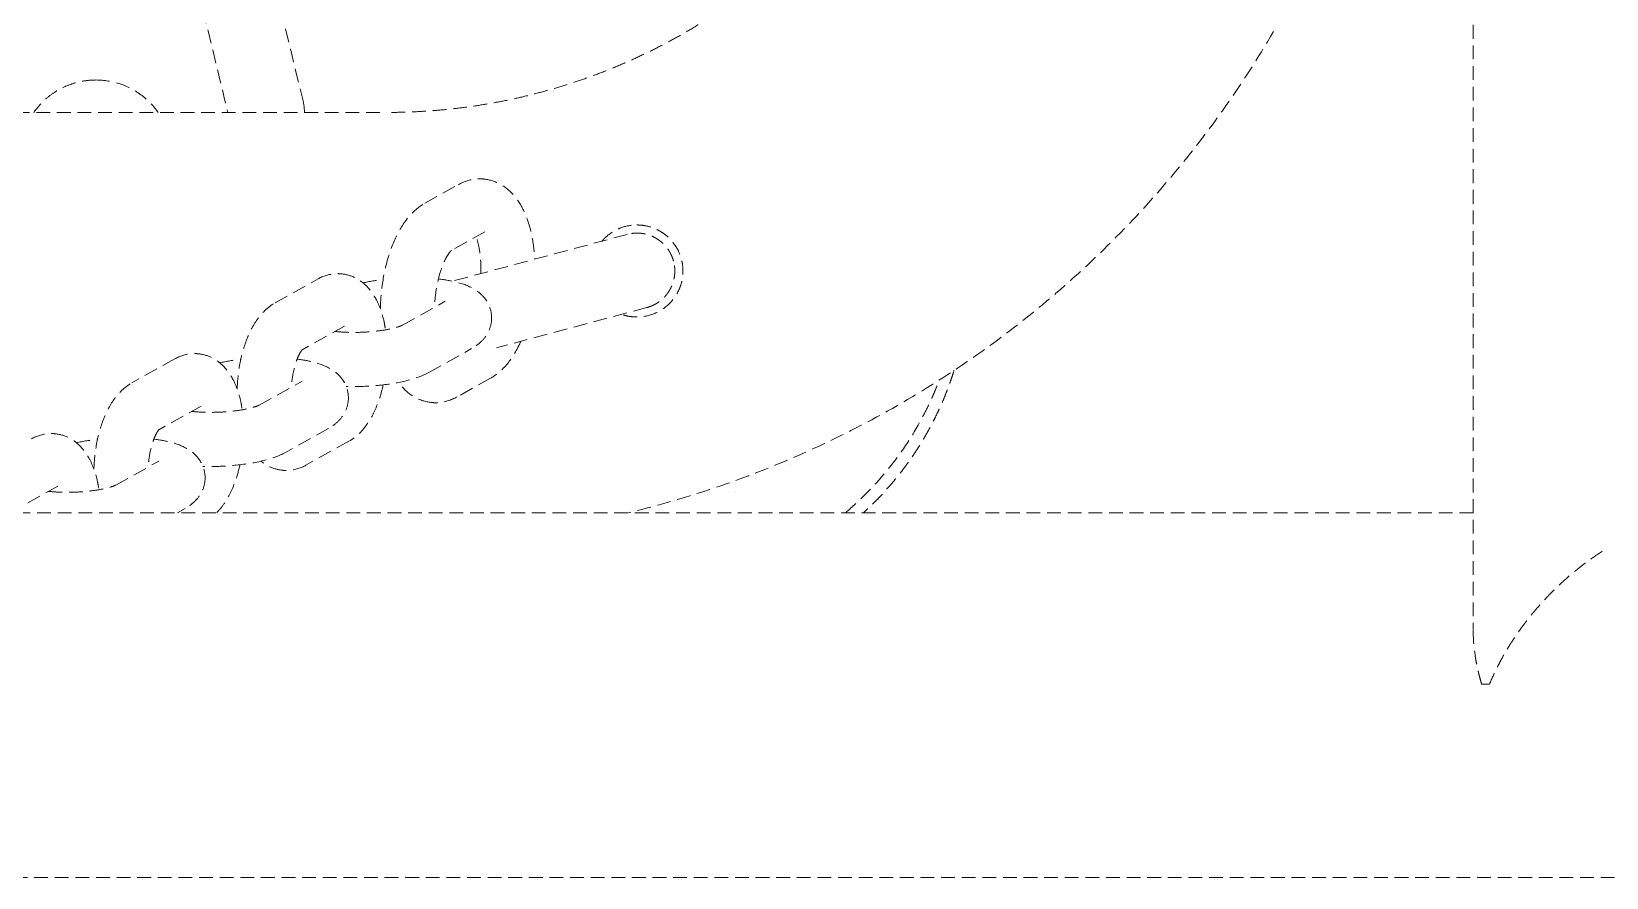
# Model space of a CAD drawing. Header units: millimetres. Extents: x -4151 to 3726, y -2931 to 1353.
# Drawn here: x -208.3 to -62.8, y -396.7 to -318.5 of the extents above; entities that cross this region are included whole.
import ezdxf

# ---------------------------------------------------------------- set-up
doc = ezdxf.new("R2010")
doc.units = ezdxf.units.MM
doc.linetypes.add('HIDDEN', pattern=[1.905, 1.27, -0.635])
doc.layers.add('DIKOM_ОБЪЕКТ', color=7, linetype='Continuous')

msp = doc.modelspace()

# ---------------------------------------------------------------- linework, layer by layer
at = {"layer": 'DIKOM_ОБЪЕКТ', "color": 7, "linetype": 'HIDDEN', "lineweight": 15, "extrusion": (1, -3.44509e-16, -2.22045e-16)}
for p, q in [((-287.89, -325.982), (-175.486, -325.982)), ((-171.969, -334.374), (-168.879, -332.65)), ((-166.444, -337.017), (-169.517, -338.731)), ((-153.275, -337.247), (-169.417, -341.573)), ((-185.816, -343.576), (-181.843, -341.361)), ((-174.053, -345.636), (-170.081, -343.421)), ((-151.464, -344.009), (-165.354, -347.731)), ((-179.408, -345.728), (-183.307, -347.902)), ((-171.618, -350.003), (-167.646, -347.788)), ((-195.085, -348.745), (-199.058, -350.961)), ((-187.296, -353.021), (-183.323, -350.806)), ((-165.908, -350.54), (-168.998, -352.263)), ((-192.65, -353.112), (-196.549, -355.287)), ((-180.888, -355.172), (-184.86, -357.388)), ((-178.987, -356.353), (-182.96, -358.568)), ((-200.538, -360.406), (-196.565, -358.19)), ((-205.892, -360.497), (-209.792, -362.671)), ((-75.086, -362.955), (-221.39, -362.955)), ((-194.13, -362.557), (-194.843, -362.955)), ((-41.068, -396.655), (-221.39, -396.655))]:
    msp.add_line(p, q, dxfattribs=at)
at = {"layer": 'DIKOM_ОБЪЕКТ', "color": 7, "linetype": 'HIDDEN', "lineweight": 15}
for points, degree in [([(-75.086, 82.15), (-75.086, -373.759)], 1), ([(-93.536, -318.506), (-93.536, -318.506), (-93.536, -318.506), (-93.536, -318.506)], 3), ([(-202.367, -322.985), (-202.368, -322.985), (-202.37, -322.985), (-202.371, -322.985)], 3), ([(-183.202, -325.039), (-183.128, -325.346), (-183.099, -325.666), (-183.111, -325.982)], 3), ([(-177.685, -341.731), (-177.111, -341.598), (-176.482, -341.49), (-175.83, -341.41)], 3), ([(-190.927, -349.115), (-190.326, -348.976), (-189.666, -348.865), (-188.981, -348.784)], 3), ([(-204.169, -356.5), (-203.569, -356.361), (-202.908, -356.249), (-202.223, -356.168)], 3), ([(-138.169, -358.53), (-138.169, -358.53), (-138.169, -358.53), (-138.169, -358.53)], 3), ([(-143.249, -361.062), (-143.249, -361.062), (-143.249, -361.062), (-143.249, -361.062)], 3), ([(-73.578, -378.805), (-73.854, -378.805), (-74.093, -378.805), (-74.296, -378.805)], 3)]:
    msp.add_open_spline(points, degree=degree, dxfattribs=at)
for points, knots in [([(-188.865, -301.577), (-188.083, -304.818), (-187.3, -308.058), (-185.412, -315.878), (-184.31, -320.459), (-183.202, -325.039)], [0, 0, 0, 0, 10.0000001, 10.0000001, 24.1355688, 24.1355688, 24.1355688, 24.1355688]), ([(-195.602, -303.532), (-194.992, -306.051), (-193.773, -311.117), (-191.965, -318.603), (-190.764, -323.579), (-190.184, -325.982)], [0, 0, 0, 0, 0.33333333, 0.66666667, 0.97512114, 0.97512114, 0.97512114, 0.97512114]), ([(-93.536, -318.506), (-94.998, -321.017), (-96.576, -323.464), (-99.947, -328.195), (-101.743, -330.484), (-105.532, -334.884), (-107.53, -336.999), (-111.708, -341.033), (-113.891, -342.956), (-118.421, -346.589), (-120.772, -348.304), (-125.616, -351.506), (-128.115, -352.997), (-133.232, -355.742), (-135.857, -356.998), (-141.204, -359.261), (-143.933, -360.27), (-148.821, -361.828), (-150.968, -362.429), (-153.133, -362.955)], [0, 0, 0, 0, 8.7165521, 8.7165521, 17.4269521, 17.4269521, 26.1373608, 26.1373608, 34.8477695, 34.8477695, 43.5581782, 43.5581782, 52.2685869, 52.2685869, 60.9789956, 60.9789956, 69.6894043, 69.6894043, 76.3693883, 76.3693883, 76.3693883, 76.3693883]), ([(-202.371, -322.985), (-202.714, -322.985), (-203.374, -323.035), (-204.351, -323.246), (-205.297, -323.596), (-206.174, -324.076), (-206.975, -324.68), (-207.621, -325.327), (-207.976, -325.782), (-208.116, -325.982)], [0, 0, 0, 0, 0.04545455, 0.09090909, 0.13636364, 0.18181818, 0.22727273, 0.27272727, 0.30630729, 0.30630729, 0.30630729, 0.30630729]), ([(-202.367, -322.985), (-201.613, -322.985), (-200.85, -323.111), (-199.408, -323.592), (-198.714, -323.961), (-197.539, -324.865), (-197.032, -325.395), (-196.62, -325.982)], [0, 0, 0, 0, 2.2618893, 2.2618893, 4.558281, 4.558281, 6.7083867, 6.7083867, 6.7083867, 6.7083867]), ([(-168.879, -332.65), (-168.334, -332.347), (-167.702, -332.15), (-166.892, -332.114), (-166.72, -332.118), (-166.549, -332.133)], [0, 0, 0, 0, 2.3672471, 2.3672471, 2.99931, 2.99931, 2.99931, 2.99931]), ([(-166.549, -332.133), (-166.042, -332.178), (-165.541, -332.329), (-164.64, -332.797), (-164.233, -333.118), (-163.473, -333.928), (-163.136, -334.445), (-162.532, -335.686), (-162.284, -336.446), (-161.957, -337.976), (-161.859, -338.746), (-161.817, -339.536)], [0, 0, 0, 0, 1.8782267, 1.8782267, 3.7990605, 3.7990605, 6.1140538, 6.1140538, 8.8948463, 8.8948463, 11.3350732, 11.3350732, 11.3350732, 11.3350732]), ([(-176.082, -344.136), (-176.07, -343.472), (-176.021, -342.798), (-175.823, -341.239), (-175.641, -340.347), (-175.16, -338.685), (-174.855, -337.9), (-174.12, -336.478), (-173.68, -335.832), (-172.804, -334.935), (-172.408, -334.619), (-171.969, -334.374)], [12.5972973, 12.5972973, 12.5972973, 12.5972973, 14.5957271, 14.5957271, 17.3222156, 17.3222156, 20.0652574, 20.0652574, 22.9034008, 22.9034008, 24.8137327, 24.8137327, 24.8137327, 24.8137327]), ([(-166.799, -340.871), (-166.786, -340.46), (-166.792, -340.054), (-166.851, -339.159), (-166.919, -338.674), (-167.077, -337.954), (-167.16, -337.68), (-167.243, -337.463)], [8.1905231, 8.1905231, 8.1905231, 8.1905231, 9.4289968, 9.4289968, 11.0743064, 11.0743064, 12.3068646, 12.3068646, 12.3068646, 12.3068646]), ([(-155.605, -337.872), (-155.564, -337.824), (-155.521, -337.776), (-155.435, -337.683), (-155.39, -337.638), (-155.299, -337.549), (-155.253, -337.506), (-155.007, -337.285), (-154.798, -337.13), (-154.467, -336.929), (-154.353, -336.867), (-154.119, -336.753), (-153.998, -336.701), (-153.389, -336.47), (-152.889, -336.378), (-152.369, -336.378)], [0.70310207, 0.70310207, 0.70310207, 0.70310207, 0.71875, 0.71875, 0.734375, 0.734375, 0.75, 0.75, 0.8125, 0.8125, 0.84375, 0.84375, 0.875, 0.875, 1, 1, 1, 1]), ([(-152.369, -336.378), (-152.233, -336.378), (-152.097, -336.385), (-151.825, -336.411), (-151.688, -336.431), (-151.288, -336.509), (-151.027, -336.587), (-150.522, -336.791), (-150.283, -336.915), (-149.945, -337.134), (-149.835, -337.213), (-149.623, -337.382), (-149.519, -337.473), (-149.03, -337.945), (-148.709, -338.399), (-148.373, -339.156), (-148.286, -339.418), (-148.163, -339.965), (-148.128, -340.242), (-148.114, -340.806), (-148.134, -341.085), (-148.231, -341.637), (-148.308, -341.91), (-148.621, -342.711), (-148.925, -343.183), (-149.725, -344.004), (-150.191, -344.322), (-151.245, -344.766), (-151.797, -344.878), (-152.369, -344.878)], [0, 0, 0, 0, 0.03125, 0.03125, 0.0625, 0.0625, 0.125, 0.125, 0.1875, 0.1875, 0.21875, 0.21875, 0.25, 0.25, 0.375, 0.375, 0.4375, 0.4375, 0.5, 0.5, 0.5625, 0.5625, 0.625, 0.625, 0.75, 0.75, 0.875, 0.875, 1, 1, 1, 1]), ([(-169.512, -338.727), (-169.512, -338.727), (-169.536, -338.745), (-169.633, -338.845), (-169.722, -338.951), (-169.926, -339.258), (-170.043, -339.467), (-170.288, -339.993), (-170.418, -340.327), (-170.662, -341.101), (-170.775, -341.558), (-170.958, -342.543), (-171.024, -343.086), (-171.066, -343.738), (-171.072, -343.857), (-171.076, -343.976)], [0.4146962, 0.4146962, 0.4146962, 0.4146962, 1.1750607, 1.1750607, 2.2399396, 2.2399396, 3.3729657, 3.3729657, 4.6801379, 4.6801379, 6.1592379, 6.1592379, 7.7647349, 7.7647349, 8.1233601, 8.1233601, 8.1233601, 8.1233601]), ([(-181.843, -341.361), (-181.376, -341.101), (-180.838, -340.927), (-180.096, -340.87), (-179.899, -340.871), (-179.704, -340.889)], [0, 0, 0, 0, 1.9330278, 1.9330278, 2.6207131, 2.6207131, 2.6207131, 2.6207131]), ([(-179.704, -340.889), (-179.258, -340.928), (-178.815, -341.057), (-178.016, -341.454), (-177.653, -341.728), (-176.986, -342.406), (-176.692, -342.831), (-176.135, -343.897), (-175.904, -344.581), (-175.693, -345.557), (-175.648, -345.808), (-175.611, -346.065)], [0, 0, 0, 0, 1.5737064, 1.5737064, 3.1748179, 3.1748179, 5.040479, 5.040479, 7.5193911, 7.5193911, 8.3446828, 8.3446828, 8.3446828, 8.3446828]), ([(-170.72, -341.364), (-170.101, -341.434), (-169.522, -341.535), (-168.343, -341.843), (-167.75, -342.063), (-166.927, -342.628), (-166.663, -342.861), (-166.307, -343.311), (-166.188, -343.497), (-165.921, -344.047), (-165.816, -344.448), (-165.8, -344.848)], [10.3189721, 10.3189721, 10.3189721, 10.3189721, 12.3973144, 12.3973144, 14.9898791, 14.9898791, 16.2703576, 16.2703576, 17.0241721, 17.0241721, 18.3527325, 18.3527325, 18.3527325, 18.3527325]), ([(-189.318, -351.536), (-189.298, -350.863), (-189.232, -350.179), (-188.989, -348.713), (-188.788, -347.925), (-188.264, -346.472), (-187.933, -345.794), (-187.077, -344.541), (-186.51, -343.963), (-185.816, -343.576)], [10.7405305, 10.7405305, 10.7405305, 10.7405305, 12.7624926, 12.7624926, 15.2329974, 15.2329974, 17.7698322, 17.7698322, 20.6448129, 20.6448129, 20.6448129, 20.6448129]), ([(-165.8, -344.848), (-165.787, -345.19), (-165.837, -345.538), (-166.046, -346.178), (-166.206, -346.475), (-166.601, -347.005), (-166.841, -347.235), (-167.269, -347.563), (-167.455, -347.681), (-167.646, -347.788)], [0, 0, 0, 0, 1.136642, 1.136642, 2.2760099, 2.2760099, 3.5055536, 3.5055536, 4.3868694, 4.3868694, 4.3868694, 4.3868694]), ([(-152.369, -344.878), (-152.521, -344.878), (-152.671, -344.87), (-152.972, -344.838), (-153.123, -344.814), (-153.448, -344.743), (-153.622, -344.694), (-153.792, -344.633)], [0, 0, 0, 0, 0.03125, 0.03125, 0.0625, 0.0625, 0.10028896, 0.10028896, 0.10028896, 0.10028896]), ([(-180.277, -346.213), (-180.266, -346.214), (-180.255, -346.215), (-179.921, -346.252), (-179.561, -346.279), (-178.769, -346.307), (-178.324, -346.307), (-177.419, -346.275), (-176.948, -346.24), (-176.064, -346.142), (-175.64, -346.076), (-174.928, -345.931), (-174.623, -345.85), (-174.308, -345.745), (-174.227, -345.715), (-174.104, -345.663), (-174.064, -345.642), (-174.053, -345.636)], [5.8046613, 5.8046613, 5.8046613, 5.8046613, 5.8463749, 5.8463749, 7.026725, 7.026725, 8.3489774, 8.3489774, 9.7438413, 9.7438413, 11.1411433, 11.1411433, 12.4582497, 12.4582497, 13.0408524, 13.0408524, 13.6579424, 13.6579424, 13.6579424, 13.6579424]), ([(-183.286, -347.88), (-183.286, -347.88), (-183.287, -347.881), (-183.3, -347.893), (-183.34, -347.937), (-183.447, -348.09), (-183.514, -348.2), (-183.662, -348.49), (-183.745, -348.68), (-183.911, -349.138), (-183.995, -349.419), (-184.144, -350.046), (-184.208, -350.405), (-184.275, -350.96), (-184.293, -351.157), (-184.305, -351.353)], [0.7287242, 0.7287242, 0.7287242, 0.7287242, 0.8667901, 0.8667901, 1.6162353, 1.6162353, 2.3564729, 2.3564729, 3.2021989, 3.2021989, 4.1788721, 4.1788721, 5.2737017, 5.2737017, 5.8618498, 5.8618498, 5.8618498, 5.8618498]), ([(-163.102, -347.128), (-163.192, -347.329), (-163.285, -347.524), (-163.757, -348.436), (-164.197, -349.082), (-165.072, -349.979), (-165.468, -350.295), (-165.908, -350.54)], [19.3230825, 19.3230825, 19.3230825, 19.3230825, 20.0652574, 20.0652574, 22.9034008, 22.9034008, 24.8137327, 24.8137327, 24.8137327, 24.8137327]), ([(-195.085, -348.745), (-194.618, -348.485), (-194.08, -348.311), (-193.338, -348.255), (-193.141, -348.256), (-192.946, -348.273)], [0, 0, 0, 0, 1.9330278, 1.9330278, 2.6207131, 2.6207131, 2.6207131, 2.6207131]), ([(-192.946, -348.273), (-192.5, -348.313), (-192.057, -348.441), (-191.258, -348.839), (-190.895, -349.112), (-190.228, -349.791), (-189.934, -350.215), (-189.377, -351.282), (-189.146, -351.966), (-188.935, -352.942), (-188.89, -353.193), (-188.853, -353.449)], [0, 0, 0, 0, 1.5737064, 1.5737064, 3.1748179, 3.1748179, 5.040479, 5.040479, 7.5193911, 7.5193911, 8.3446828, 8.3446828, 8.3446828, 8.3446828]), ([(-183.776, -348.771), (-183.227, -348.84), (-182.712, -348.934), (-181.585, -349.228), (-180.992, -349.447), (-180.169, -350.012), (-179.905, -350.245), (-179.549, -350.696), (-179.431, -350.882), (-179.163, -351.431), (-179.058, -351.833), (-179.042, -352.233)], [10.5283908, 10.5283908, 10.5283908, 10.5283908, 12.3973144, 12.3973144, 14.9898791, 14.9898791, 16.2703576, 16.2703576, 17.0241721, 17.0241721, 18.3527325, 18.3527325, 18.3527325, 18.3527325]), ([(-171.618, -350.003), (-172.219, -350.338), (-172.889, -350.569), (-174.403, -350.948), (-175.263, -351.091), (-176.927, -351.261), (-177.743, -351.303), (-178.768, -351.304), (-179.006, -351.3), (-179.241, -351.293)], [0, 0, 0, 0, 2.7719181, 2.7719181, 5.5169285, 5.5169285, 7.8977465, 7.8977465, 8.6181489, 8.6181489, 8.6181489, 8.6181489]), ([(-133.1, -362.955), (-132.456, -362.411), (-131.836, -361.841), (-129.876, -359.881), (-128.632, -358.371), (-126.996, -355.927), (-126.488, -355.084), (-125.79, -353.779), (-125.567, -353.338), (-125.25, -352.666), (-125.095, -352.329), (-124.921, -351.931), (-124.849, -351.76), (-124.801, -351.645), (-124.776, -351.586), (-124.64, -351.258), (-124.531, -350.983), (-124.426, -350.705)], [-0.55415899, -0.55415899, -0.55415899, -0.55415899, -0.5, -0.5, -0.375, -0.375, -0.3125, -0.3125, -0.28125, -0.28125, -0.265625, -0.2578125, -0.25390625, -0.25390625, -0.25, -0.25, -0.23084993, -0.23084993, -0.23084993, -0.23084993]), ([(-202.56, -358.921), (-202.541, -358.247), (-202.474, -357.563), (-202.232, -356.098), (-202.031, -355.31), (-201.506, -353.856), (-201.175, -353.178), (-200.319, -351.926), (-199.752, -351.348), (-199.058, -350.961)], [10.7405305, 10.7405305, 10.7405305, 10.7405305, 12.7624926, 12.7624926, 15.2329974, 15.2329974, 17.7698322, 17.7698322, 20.6448129, 20.6448129, 20.6448129, 20.6448129]), ([(-179.042, -352.233), (-179.029, -352.574), (-179.079, -352.923), (-179.288, -353.562), (-179.449, -353.86), (-179.843, -354.389), (-180.083, -354.619), (-180.511, -354.947), (-180.697, -355.066), (-180.888, -355.172)], [0, 0, 0, 0, 1.136642, 1.136642, 2.2760099, 2.2760099, 3.5055536, 3.5055536, 4.3868694, 4.3868694, 4.3868694, 4.3868694]), ([(-175.821, -351.145), (-175.942, -351.693), (-176.093, -352.224), (-176.539, -353.457), (-176.87, -354.135), (-177.726, -355.388), (-178.293, -355.966), (-178.987, -356.353)], [13.5206196, 13.5206196, 13.5206196, 13.5206196, 15.2329974, 15.2329974, 17.7698322, 17.7698322, 20.6448129, 20.6448129, 20.6448129, 20.6448129]), ([(-171.327, -352.781), (-171.834, -352.736), (-172.336, -352.584), (-173.237, -352.117), (-173.643, -351.796), (-174.136, -351.27), (-174.275, -351.102), (-174.404, -350.926)], [0, 0, 0, 0, 1.8782267, 1.8782267, 3.7990605, 3.7990605, 4.6267059, 4.6267059, 4.6267059, 4.6267059]), ([(-168.998, -352.263), (-169.543, -352.567), (-170.175, -352.764), (-170.985, -352.8), (-171.157, -352.796), (-171.327, -352.781)], [0, 0, 0, 0, 2.3672471, 2.3672471, 2.99931, 2.99931, 2.99931, 2.99931]), ([(-193.52, -353.597), (-193.508, -353.599), (-193.497, -353.6), (-193.163, -353.637), (-192.803, -353.663), (-192.012, -353.692), (-191.566, -353.692), (-190.661, -353.659), (-190.19, -353.625), (-189.307, -353.526), (-188.882, -353.46), (-188.171, -353.316), (-187.865, -353.235), (-187.55, -353.13), (-187.469, -353.099), (-187.346, -353.048), (-187.306, -353.027), (-187.296, -353.021)], [5.8046613, 5.8046613, 5.8046613, 5.8046613, 5.8463749, 5.8463749, 7.026725, 7.026725, 8.3489774, 8.3489774, 9.7438413, 9.7438413, 11.1411433, 11.1411433, 12.4582497, 12.4582497, 13.0408524, 13.0408524, 13.6579424, 13.6579424, 13.6579424, 13.6579424]), ([(-208.327, -356.13), (-207.861, -355.87), (-207.323, -355.696), (-206.581, -355.639), (-206.384, -355.64), (-206.189, -355.658)], [0, 0, 0, 0, 1.9330278, 1.9330278, 2.6207131, 2.6207131, 2.6207131, 2.6207131]), ([(-206.189, -355.658), (-205.742, -355.697), (-205.299, -355.826), (-204.5, -356.223), (-204.137, -356.497), (-203.47, -357.175), (-203.176, -357.6), (-202.619, -358.666), (-202.389, -359.35), (-202.177, -360.326), (-202.132, -360.577), (-202.095, -360.834)], [0, 0, 0, 0, 1.5737064, 1.5737064, 3.1748179, 3.1748179, 5.040479, 5.040479, 7.5193911, 7.5193911, 8.3446828, 8.3446828, 8.3446828, 8.3446828]), ([(-196.528, -355.264), (-196.528, -355.264), (-196.529, -355.265), (-196.542, -355.278), (-196.582, -355.321), (-196.689, -355.475), (-196.756, -355.585), (-196.904, -355.874), (-196.987, -356.065), (-197.153, -356.523), (-197.237, -356.803), (-197.386, -357.43), (-197.45, -357.789), (-197.517, -358.344), (-197.535, -358.541), (-197.547, -358.738)], [0.7287242, 0.7287242, 0.7287242, 0.7287242, 0.8667901, 0.8667901, 1.6162353, 1.6162353, 2.3564729, 2.3564729, 3.2021989, 3.2021989, 4.1788721, 4.1788721, 5.2737017, 5.2737017, 5.8618498, 5.8618498, 5.8618498, 5.8618498]), ([(-197.018, -356.155), (-196.469, -356.224), (-195.954, -356.318), (-194.827, -356.612), (-194.234, -356.832), (-193.411, -357.397), (-193.147, -357.63), (-192.791, -358.08), (-192.673, -358.266), (-192.405, -358.816), (-192.3, -359.218), (-192.285, -359.617)], [10.5283908, 10.5283908, 10.5283908, 10.5283908, 12.3973144, 12.3973144, 14.9898791, 14.9898791, 16.2703576, 16.2703576, 17.0241721, 17.0241721, 18.3527325, 18.3527325, 18.3527325, 18.3527325]), ([(-184.86, -357.388), (-185.461, -357.723), (-186.131, -357.954), (-187.645, -358.332), (-188.506, -358.475), (-190.169, -358.646), (-190.986, -358.687), (-192.011, -358.688), (-192.248, -358.685), (-192.483, -358.678)], [0, 0, 0, 0, 2.7719181, 2.7719181, 5.5169285, 5.5169285, 7.8977465, 7.8977465, 8.6181489, 8.6181489, 8.6181489, 8.6181489]), ([(-189.064, -358.53), (-189.184, -359.077), (-189.336, -359.609), (-189.781, -360.842), (-190.112, -361.52), (-190.721, -362.411), (-190.952, -362.697), (-191.208, -362.955)], [13.5206196, 13.5206196, 13.5206196, 13.5206196, 15.2329974, 15.2329974, 17.7698322, 17.7698322, 19.0838333, 19.0838333, 19.0838333, 19.0838333]), ([(-185.098, -359.041), (-185.545, -359.001), (-185.988, -358.872), (-186.647, -358.544), (-186.893, -358.382), (-187.118, -358.198)], [0, 0, 0, 0, 1.5737064, 1.5737064, 2.6193041, 2.6193041, 2.6193041, 2.6193041]), ([(-182.96, -358.568), (-183.426, -358.829), (-183.964, -359.002), (-184.706, -359.059), (-184.903, -359.058), (-185.098, -359.041)], [0, 0, 0, 0, 1.9330278, 1.9330278, 2.6207131, 2.6207131, 2.6207131, 2.6207131]), ([(-206.762, -360.982), (-206.751, -360.983), (-206.739, -360.984), (-206.406, -361.022), (-206.046, -361.048), (-205.254, -361.076), (-204.809, -361.076), (-203.904, -361.044), (-203.432, -361.01), (-202.549, -360.911), (-202.124, -360.845), (-201.413, -360.7), (-201.108, -360.619), (-200.792, -360.514), (-200.711, -360.484), (-200.588, -360.432), (-200.548, -360.411), (-200.538, -360.406)], [5.8046613, 5.8046613, 5.8046613, 5.8046613, 5.8463749, 5.8463749, 7.026725, 7.026725, 8.3489774, 8.3489774, 9.7438413, 9.7438413, 11.1411433, 11.1411433, 12.4582497, 12.4582497, 13.0408524, 13.0408524, 13.6579424, 13.6579424, 13.6579424, 13.6579424]), ([(-192.285, -359.617), (-192.271, -359.959), (-192.321, -360.307), (-192.53, -360.947), (-192.691, -361.245), (-193.085, -361.774), (-193.325, -362.004), (-193.754, -362.332), (-193.939, -362.451), (-194.13, -362.557)], [0, 0, 0, 0, 1.136642, 1.136642, 2.2760099, 2.2760099, 3.5055536, 3.5055536, 4.3868694, 4.3868694, 4.3868694, 4.3868694]), ([(-63.15, -366.523), (-63.594, -366.809), (-64.039, -367.113), (-64.703, -367.599), (-64.923, -367.766), (-65.254, -368.023), (-65.419, -368.153), (-65.61, -368.308), (-65.706, -368.387), (-65.747, -368.42), (-65.775, -368.443), (-65.789, -368.455), (-66.212, -368.805), (-66.622, -369.164), (-67.231, -369.73), (-67.434, -369.924), (-67.736, -370.222), (-67.887, -370.373), (-68.062, -370.552), (-68.149, -370.642), (-68.186, -370.681), (-68.211, -370.707), (-68.225, -370.721), (-68.599, -371.113), (-68.962, -371.514), (-69.5, -372.146), (-69.679, -372.362), (-69.944, -372.693), (-70.077, -372.861), (-70.23, -373.06), (-70.307, -373.161), (-70.345, -373.211), (-70.361, -373.233), (-70.372, -373.247), (-70.378, -373.255), (-70.684, -373.663), (-70.988, -374.089), (-71.44, -374.768), (-71.59, -375.001), (-71.814, -375.36), (-71.925, -375.542), (-72.053, -375.759), (-72.117, -375.868), (-72.149, -375.923), (-72.163, -375.947), (-72.172, -375.962), (-72.177, -375.972), (-72.305, -376.193), (-72.43, -376.417), (-72.618, -376.768), (-72.712, -376.948), (-72.822, -377.163), (-72.877, -377.272), (-72.905, -377.327), (-72.917, -377.351), (-72.924, -377.367), (-72.929, -377.376), (-73.133, -377.789), (-73.354, -378.263), (-73.578, -378.805)], [-0.3125, -0.3125, -0.3125, -0.3125, -0.28125, -0.28125, -0.265625, -0.265625, -0.2578125, -0.25390625, -0.25195313, -0.25097656, -0.25097656, -0.25, -0.25, -0.21875, -0.21875, -0.203125, -0.203125, -0.1953125, -0.19140625, -0.18945313, -0.18847656, -0.18847656, -0.1875, -0.1875, -0.15625, -0.15625, -0.140625, -0.140625, -0.1328125, -0.12890625, -0.12695313, -0.12597656, -0.12548828, -0.12548828, -0.125, -0.125, -0.09375, -0.09375, -0.078125, -0.078125, -0.0703125, -0.06640625, -0.06445312, -0.06347656, -0.06298828, -0.06298828, -0.0625, -0.0625, -0.046875, -0.046875, -0.0390625, -0.03515625, -0.03320312, -0.03222656, -0.03173828, -0.03173828, -0.03125, -0.03125, 0, 0, 0, 0]), ([(-74.296, -378.805), (-74.37, -378.561), (-74.434, -378.332), (-74.519, -378.009), (-74.559, -377.854), (-74.601, -377.681), (-74.621, -377.598), (-74.631, -377.556), (-74.635, -377.539), (-74.637, -377.527), (-74.638, -377.523), (-74.693, -377.286), (-74.74, -377.065), (-74.801, -376.746), (-74.83, -376.59), (-74.86, -376.413), (-74.874, -376.326), (-74.881, -376.283), (-74.884, -376.264), (-74.886, -376.252), (-74.886, -376.247), (-75.031, -375.323), (-75.086, -374.496), (-75.086, -373.759)], [-1, -1, -1, -1, -0.875, -0.875, -0.8125, -0.78125, -0.765625, -0.7578125, -0.7539062, -0.7539062, -0.75, -0.75, -0.625, -0.625, -0.5625, -0.53125, -0.515625, -0.5078125, -0.5039062, -0.5039062, -0.5, -0.5, 0, 0, 0, 0])]:
    msp.add_open_spline(points, degree=3, knots=knots, dxfattribs=at)
for points, weights in [([(-139.046, -312.238), (-149.233, -321.197), (-161.924, -325.982), (-175.486, -325.982)], [0.99584489473, 0.953372983423, 0.953635031795, 0.996631039847]), ([(-148.989, -339.722), (-149.524, -337.725), (-151.312, -336.721), (-153.275, -337.247)], [0.959415081909, 0.781544512058, 0.795072818089, 1]), ([(-151.464, -344.009), (-149.5, -343.483), (-148.453, -341.72), (-148.989, -339.722)], [1, 0.795072818089, 0.781544512058, 0.959415081909]), ([(-123.059, -349.816), (-124.633, -354.837), (-127.462, -359.334), (-131.419, -362.955)], [0.905334130092, 0.868040757219, 0.851081894919, 0.854457543191])]:
    msp.add_rational_spline(points, weights, degree=3, dxfattribs=at)

doc.saveas('drawing.dxf')
